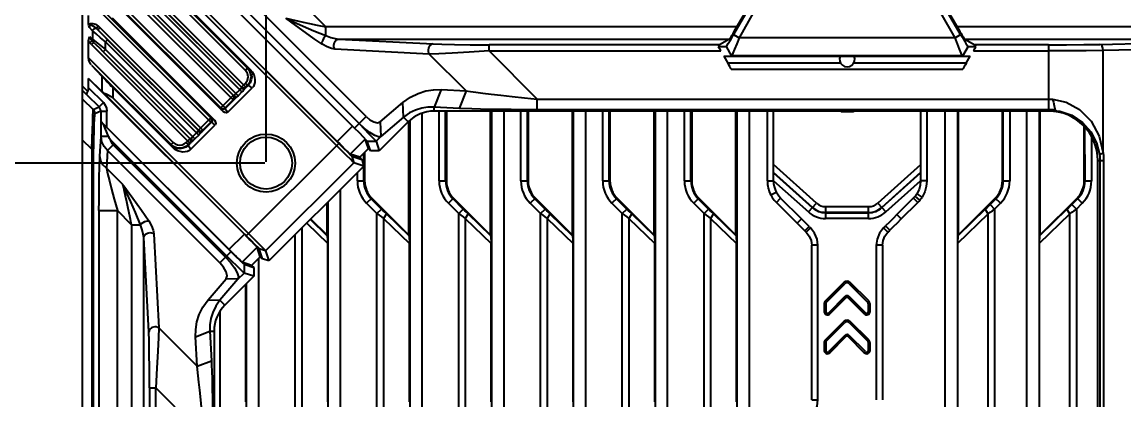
# Model space of a CAD drawing. Header units: millimetres. Extents: x -3132 to 28633, y 682 to 5849.
# Drawn here: x 7051.1 to 7231.3, y 2636.8 to 2698.6 of the extents above; entities that cross this region are included whole.
import ezdxf

# ---------------------------------------------------------------- set-up
doc = ezdxf.new("R2010")
doc.units = ezdxf.units.MM
doc.styles.get("Standard").update_dxf_attribs({"font": 'arial.ttf'})
doc.dimstyles.new('ISO-20', dxfattribs={"dimtxt": 20, "dimasz": 4, "dimexe": 1, "dimexo": 0.2, "dimgap": 0, "dimtad": 1, "dimtoh": 1, "dimdec": 1, "dimzin": 9, "dimdsep": 46, "dimtxsty": 'Standard', "dimblk": '_FILLED', "dimcen": 0.2, "dimclrd": 256, "dimclre": 256, "dimclrt": 256, "dimadec": 1, "dimazin": 2, "dimtfac": 1, "dimtdec": 1, "dimtofl": 0, "dimtmove": 0, "dimatfit": 3, "dimldrblk": '_FILLED', "dimfxl": 1, "dimtolj": 1, "dimtzin": 0, "dimarcsym": 0})

# ---------------------------------------------------------------- blocks, each defined once
blk = doc.blocks.new('_FILLED')
at = {"color": 0, "linetype": 'ByBlock'}
blk.add_solid([(0, 0), (-1, 0.15), (-1, -0.15)], dxfattribs=at)
blk = doc.blocks.new('*D20')
at = {"lineweight": -2, "transparency": 16777216}
for p, q in [((7061.03, 2705.73), (7061.03, 2731.33)), ((7091.03, 2675.73), (7091.03, 2731.33)), ((7061.03, 2730.33), (6933.59, 2730.33)), ((7087.03, 2730.33), (7065.03, 2730.33))]:
    blk.add_line(p, q, dxfattribs=at)
at = {"layer": 'Defpoints', "color": 0, "transparency": 16777216}
for p in [(7061.03, 2730.33), (7061.03, 2705.53), (7091.03, 2675.53)]:
    blk.add_point(p, dxfattribs=at)
at = {"lineweight": -2, "transparency": 16777216, "xscale": 4, "yscale": 4, "zscale": 4, "rotation": 180}
blk.add_blockref('_FILLED', (7061.03, 2730.33), dxfattribs=at)
at = {"lineweight": -2, "transparency": 16777216, "xscale": 4, "yscale": 4, "zscale": 4}
blk.add_blockref('_FILLED', (7091.03, 2730.33), dxfattribs=at)
at = {"transparency": 16777216, "insert": (6995.31, 2743.28), "char_height": 20, "attachment_point": 5}
blk.add_mtext('\\A1;30 [1 1/8"]', dxfattribs=at)
blk = doc.blocks.new('*D21')
at = {"lineweight": -2, "transparency": 16777216}
for p, q in [((7060.83, 2705.53), (7037, 2705.53)), ((7038, 2701.53), (7038, 2679.53)), ((7090.83, 2675.53), (7037, 2675.53)), ((7038, 2675.53), (7038, 2671.53)), ((7038, 2671.53), (6914.56, 2671.53))]:
    blk.add_line(p, q, dxfattribs=at)
at = {"layer": 'Defpoints', "color": 0, "transparency": 16777216}
for p in [(7061.03, 2705.53), (7038, 2675.53), (7091.03, 2675.53)]:
    blk.add_point(p, dxfattribs=at)
at = {"lineweight": -2, "transparency": 16777216, "xscale": 4, "yscale": 4, "zscale": 4}
for p, rotation in [((7038, 2705.53), 90), ((7038, 2675.53), 270)]:
    blk.add_blockref('_FILLED', p, dxfattribs=dict(at, rotation=rotation))
at = {"transparency": 16777216, "insert": (6976.28, 2684.48), "char_height": 20, "attachment_point": 5}
blk.add_mtext('\\A1;30 [1 1/8"]', dxfattribs=at)

msp = doc.modelspace()

# ---------------------------------------------------------------- linework, layer by layer
at = {"linetype": 'Continuous'}
for p, q in [((7061.028, 1705.533), (7061.028, 2705.533)), ((7087.668, 2690.694), (7073.829, 2704.533)), ((7077.193, 2704.533), (7102.653, 2679.073)), ((7065.126, 2703.074), (7083.641, 2684.558)), ((7065.203, 2703.699), (7084.344, 2684.558)), ((7068.888, 2702.662), (7085.668, 2685.882)), ((7071.647, 2704.067), (7087.75, 2687.964)), ((7088.019, 2691.045), (7075.003, 2704.061)), ((7062.862, 2701.358), (7082.003, 2682.217)), ((7082.003, 2682.92), (7063.487, 2701.435)), ((7084.025, 2683.95), (7067.292, 2700.683)), ((7070.85, 2701.444), (7085.709, 2686.585)), ((7071.201, 2701.796), (7086.454, 2686.543)), ((7072.471, 2701.796), (7087.089, 2687.178)), ((7087.047, 2687.923), (7072.821, 2702.149)), ((7078.695, 2700.594), (7088.498, 2690.791)), ((7079.653, 2702.011), (7102.913, 2678.751)), ((7102.547, 2678.385), (7080.338, 2700.594)), ((7084.972, 2701.792), (7105.512, 2681.252)), ((7105.165, 2681.586), (7085.206, 2701.545)), ((7107.408, 2683.147), (7089.084, 2701.47)), ((7169.802, 2700.599), (7167.464, 2696.55)), ((7204.592, 2696.55), (7202.255, 2700.599)), ((7062.028, 2698.229), (7062.028, 2699.654)), ((7065.88, 2699.267), (7082.611, 2682.536)), ((7087.923, 2700.309), (7106.246, 2681.986)), ((7098.804, 2699.841), (7100.832, 2697.812)), ((7168.031, 2697.812), (7169.202, 2699.841)), ((7170.698, 2700.082), (7168.36, 2696.033)), ((7203.696, 2696.033), (7201.359, 2700.082)), ((7202.854, 2699.841), (7204.025, 2697.812)), ((7062.653, 2697.174), (7062.174, 2697.689)), ((7062.653, 2697.174), (7062.653, 2695.796)), ((7063.602, 2697.938), (7063.304, 2697.556)), ((7063.548, 2697.321), (7063.9, 2697.673)), ((7063.9, 2697.673), (7080.679, 2680.893)), ((7100.832, 2696.373), (7100.832, 2697.812)), ((7168.031, 2697.812), (7100.832, 2697.812)), ((7418.031, 2697.812), (7204.025, 2697.812)), ((7062.028, 2692.732), (7062.028, 2695.524)), ((7062.174, 2696.24), (7062.653, 2695.796)), ((7062.235, 2695.206), (7062.62, 2695.501)), ((7062.494, 2694.914), (7062.845, 2695.266)), ((7064.765, 2695.36), (7065.117, 2695.711)), ((7064.765, 2694.09), (7064.765, 2695.36)), ((7064.765, 2695.36), (7080.018, 2680.107)), ((7079.976, 2680.852), (7065.119, 2695.709)), ((7102.93, 2695.813), (7166.799, 2695.813)), ((7102.93, 2695.813), (7118.355, 2695.011)), ((7166.799, 2695.813), (7165.16, 2694.867)), ((7167.464, 2696.55), (7168.36, 2696.033)), ((7203.696, 2696.033), (7168.36, 2696.033)), ((7203.696, 2696.033), (7204.592, 2696.55)), ((7205.257, 2695.813), (7206.896, 2694.867)), ((7205.257, 2695.813), (7416.799, 2695.813)), ((7062.494, 2694.914), (7078.597, 2678.811)), ((7064.414, 2693.738), (7064.765, 2694.09)), ((7064.414, 2693.738), (7078.638, 2679.514)), ((7064.765, 2694.09), (7079.383, 2679.472)), ((7117.71, 2693.367), (7102.285, 2694.169)), ((7117.71, 2693.367), (7123.736, 2687.34)), ((7127.527, 2693.867), (7127.527, 2694.867)), ((7165.16, 2694.867), (7127.527, 2694.867)), ((7127.527, 2693.867), (7135.386, 2686.008)), ((7127.527, 2693.867), (7165.374, 2693.867)), ((7164.971, 2694.586), (7166.251, 2694.586)), ((7166.251, 2694.586), (7167.147, 2693.033)), ((7204.855, 2693.13), (7204.682, 2693.519)), ((7205.806, 2694.586), (7204.91, 2693.033)), ((7205.806, 2694.586), (7207.085, 2694.586)), ((7206.682, 2693.867), (7218.962, 2693.867)), ((7218.962, 2694.867), (7206.896, 2694.867)), ((7218.962, 2694.867), (7218.962, 2684.253)), ((7227.379, 2694.95), (7236.444, 2695.146)), ((7236.728, 2694.142), (7227.905, 2693.951)), ((7227.905, 2677.161), (7227.905, 2693.951)), ((7062.028, 2692.732), (7075.867, 2678.893)), ((7062.5, 2691.558), (7064.191, 2689.741)), ((7062.5, 2691.558), (7075.516, 2678.542)), ((7165.897, 2693.033), (7166.554, 2691.896)), ((7165.897, 2693.033), (7206.16, 2693.033)), ((7184.953, 2691.896), (7166.554, 2691.896)), ((7167.201, 2693.13), (7204.855, 2693.13)), ((7205.502, 2691.896), (7187.104, 2691.896)), ((7205.502, 2691.896), (7206.16, 2693.033)), ((7088.019, 2691.045), (7087.668, 2690.694)), ((7088.019, 2691.045), (7088.108, 2691.045)), ((7167.089, 2690.9), (7204.967, 2690.9)), ((7061.028, 2688.086), (7061.897, 2687.26)), ((7062.028, 2687.806), (7062.028, 2689.368)), ((7064.191, 2687.258), (7062.028, 2689.368)), ((7087.488, 2663.908), (7062.028, 2689.368)), ((7064.191, 2689.741), (7064.191, 2687.258)), ((7087.047, 2687.964), (7087.668, 2688.585)), ((7087.047, 2687.923), (7087.047, 2687.964)), ((7088.108, 2688.233), (7087.579, 2687.704)), ((7087.668, 2688.585), (7088.019, 2688.233)), ((7087.75, 2687.964), (7088.019, 2688.233)), ((7087.75, 2687.964), (7087.75, 2687.923)), ((7088.108, 2688.233), (7088.019, 2688.233)), ((7061.736, 2686.707), (7061.028, 2687.38)), ((7061.736, 2686.707), (7063.724, 2684.719)), ((7061.765, 2687.026), (7061.897, 2687.26)), ((7062.028, 2687.828), (7064.431, 2685.426)), ((7087.81, 2663.648), (7064.55, 2686.908)), ((7065.967, 2687.866), (7065.967, 2686.223)), ((7075.77, 2678.063), (7065.967, 2687.866)), ((7065.967, 2686.223), (7088.176, 2664.014)), ((7083.641, 2684.558), (7085.668, 2686.585)), ((7084.8, 2683.856), (7088.756, 2687.812)), ((7085.668, 2686.585), (7085.709, 2686.585)), ((7086.105, 2686.892), (7086.74, 2687.527)), ((7087.089, 2687.178), (7086.454, 2686.543)), ((7119.645, 2687.553), (7118.513, 2684.667)), ((7119.645, 2687.553), (7123.736, 2687.34)), ((7123.736, 2687.34), (7122.604, 2684.454)), ((7061.028, 2685.961), (7062.756, 2684.318)), ((7062.756, 2684.318), (7063.724, 2684.719)), ((7064.431, 2685.426), (7063.724, 2684.719)), ((7083.641, 2684.47), (7083.641, 2684.558)), ((7085.928, 2686.053), (7084.344, 2684.47)), ((7084.344, 2684.558), (7085.668, 2685.882)), ((7084.344, 2684.558), (7084.344, 2684.47)), ((7085.709, 2685.882), (7085.668, 2685.882)), ((7109.683, 2682.25), (7113.389, 2685.422)), ((7113.497, 2683.049), (7113.389, 2685.422)), ((7118.513, 2684.033), (7118.513, 2684.667)), ((7122.637, 2684.452), (7118.513, 2684.667)), ((7135.386, 2684.253), (7135.386, 2686.008)), ((7135.386, 2686.008), (7218.962, 2686.008)), ((7218.962, 2686.008), (7219.597, 2686.008)), ((7064.017, 2684.012), (7063.049, 2683.611)), ((7064.017, 2684.012), (7064.017, 2682.378)), ((7064.017, 2684.012), (7065.016, 2684.012)), ((7065.016, 2681.355), (7065.016, 2684.012)), ((7079.976, 2680.893), (7082.003, 2682.92)), ((7082.003, 2682.92), (7082.091, 2682.92)), ((7105.512, 2681.252), (7107.408, 2683.147)), ((7113.497, 2683.049), (7109.792, 2679.877)), ((7113.497, 2683.049), (7114.271, 2682.276)), ((7116.517, 2683.645), (7116.517, 2460.447)), ((7183.954, 2684.033), (7118.513, 2684.033)), ((7119.334, 2672.617), (7119.334, 2684.033)), ((7120.388, 2672.617), (7120.389, 2684.033)), ((7120.522, 2684.033), (7120.522, 2672.617)), ((7127.748, 2663.734), (7127.748, 2684.033)), ((7127.894, 2684.033), (7127.894, 2461.512)), ((7129.887, 2684.033), (7129.887, 2460.447)), ((7132.704, 2672.617), (7132.704, 2684.033)), ((7133.758, 2672.617), (7133.759, 2684.033)), ((7133.892, 2684.033), (7133.892, 2672.617)), ((7218.962, 2684.253), (7135.386, 2684.253)), ((7141.118, 2663.734), (7141.118, 2684.033)), ((7141.264, 2684.033), (7141.264, 2461.512)), ((7143.257, 2684.033), (7143.257, 2460.447)), ((7146.074, 2672.617), (7146.074, 2684.033)), ((7147.128, 2672.617), (7147.129, 2684.033)), ((7147.262, 2684.033), (7147.262, 2672.617)), ((7154.488, 2663.734), (7154.488, 2684.033)), ((7154.634, 2684.033), (7154.634, 2461.512)), ((7156.627, 2684.033), (7156.627, 2460.447)), ((7159.444, 2672.617), (7159.444, 2684.033)), ((7160.498, 2672.617), (7160.499, 2684.033)), ((7160.632, 2684.033), (7160.632, 2672.617)), ((7167.858, 2663.734), (7167.858, 2684.033)), ((7168.004, 2684.033), (7168.004, 2461.512)), ((7169.997, 2684.033), (7169.997, 2460.447)), ((7172.998, 2672.617), (7172.998, 2684.033)), ((7173.998, 2672.642), (7173.998, 2684.033)), ((7185.041, 2683.963), (7184.946, 2684.001)), ((7185.041, 2683.963), (7187.015, 2683.963)), ((7187.015, 2683.963), (7187.111, 2684.001)), ((7218.962, 2684.033), (7188.102, 2684.033)), ((7198.058, 2684.033), (7198.058, 2672.628)), ((7199.058, 2684.033), (7199.058, 2672.618)), ((7202.059, 2483.686), (7202.059, 2684.033)), ((7204.056, 2684.033), (7204.056, 2485.683)), ((7204.198, 2684.033), (7204.198, 2663.727)), ((7211.424, 2672.617), (7211.424, 2684.033)), ((7211.558, 2672.617), (7211.553, 2684.033)), ((7212.612, 2684.033), (7212.612, 2672.617)), ((7215.429, 2497.056), (7215.429, 2684.033)), ((7217.426, 2684.033), (7217.426, 2499.053)), ((7217.568, 2684.033), (7217.568, 2663.727)), ((7220.025, 2684.254), (7218.962, 2684.253)), ((7218.962, 2684.25), (7218.962, 2684.033)), ((7064.055, 2682.313), (7064.017, 2682.378)), ((7064.055, 2679.887), (7064.055, 2682.313)), ((7064.055, 2682.313), (7064.447, 2681.912)), ((7065.294, 2679.887), (7064.447, 2681.912)), ((7085.31, 2661.049), (7064.447, 2681.912)), ((7065.016, 2681.355), (7084.975, 2661.396)), ((7078.749, 2677.805), (7082.705, 2681.761)), ((7079.976, 2680.852), (7079.976, 2680.893)), ((7082.091, 2682.217), (7080.508, 2680.633)), ((7080.679, 2680.893), (7082.003, 2682.217)), ((7080.679, 2680.893), (7080.679, 2680.852)), ((7082.091, 2682.217), (7082.003, 2682.217)), ((7102.653, 2679.073), (7105.165, 2681.586)), ((7114.271, 2682.276), (7109.538, 2677.543)), ((7109.683, 2682.25), (7109.792, 2679.877)), ((7114.378, 2663.734), (7114.378, 2682.358)), ((7114.524, 2682.47), (7114.524, 2461.512)), ((7224.794, 2672.617), (7224.794, 2681.503)), ((7224.928, 2672.617), (7224.924, 2681.333)), ((7062.55, 2677.805), (7061.028, 2679.251)), ((7063.866, 2676.641), (7064.055, 2679.887)), ((7065.294, 2679.887), (7064.055, 2679.887)), ((7084.595, 2660.334), (7065.532, 2679.397)), ((7077.976, 2678.893), (7078.597, 2679.514)), ((7078.857, 2678.982), (7078.328, 2678.453)), ((7078.597, 2679.514), (7078.638, 2679.514)), ((7079.034, 2679.821), (7079.669, 2680.456)), ((7080.018, 2680.107), (7079.383, 2679.472)), ((7104.808, 2676.989), (7107.25, 2679.43)), ((7107.763, 2677.889), (7107.25, 2679.43)), ((7108.109, 2677.544), (7107.589, 2679.104)), ((7107.589, 2679.104), (7109.018, 2679.104)), ((7109.018, 2679.104), (7109.792, 2679.877)), ((7109.018, 2679.104), (7109.538, 2677.543)), ((7225.982, 2679.915), (7225.982, 2672.617)), ((7062.55, 2677.805), (7062.55, 2468.845)), ((7062.55, 2677.805), (7062.842, 2677.805)), ((7062.842, 2468.845), (7062.842, 2677.842)), ((7065.098, 2677.595), (7064.93, 2674.706)), ((7066.014, 2678.512), (7065.098, 2677.595)), ((7065.098, 2677.595), (7083.477, 2659.216)), ((7066.014, 2678.512), (7084.393, 2660.133)), ((7075.867, 2678.893), (7075.516, 2678.542)), ((7075.516, 2678.453), (7075.516, 2678.542)), ((7078.328, 2678.542), (7077.976, 2678.893)), ((7078.328, 2678.542), (7078.597, 2678.811)), ((7078.328, 2678.542), (7078.328, 2678.453)), ((7078.638, 2678.811), (7078.597, 2678.811)), ((7102.913, 2678.751), (7087.81, 2663.648)), ((7107.763, 2677.889), (7106.349, 2676.475)), ((7107.018, 2675.13), (7107.018, 2677.144)), ((7107.152, 2677.278), (7107.152, 2672.617)), ((7108.109, 2677.544), (7107.763, 2677.889)), ((7109.538, 2677.543), (7108.109, 2677.544)), ((7227.293, 2677.006), (7227.905, 2677.161)), ((7090.967, 2661.151), (7105.41, 2675.594)), ((7106.349, 2676.475), (7104.808, 2676.989)), ((7105.063, 2676.673), (7105.41, 2675.594)), ((7105.063, 2676.673), (7106.696, 2676.128)), ((7107.044, 2675.049), (7105.41, 2675.594)), ((7106.349, 2676.475), (7106.696, 2676.128)), ((7106.696, 2676.128), (7107.044, 2675.049)), ((7227.028, 2510.715), (7227.028, 2675.967)), ((7227.028, 2675.967), (7227.976, 2675.967)), ((7227.359, 2675.967), (7227.359, 2504.218)), ((7227.976, 2675.967), (7227.976, 2483.616)), ((7067.636, 2672), (7064.93, 2674.706)), ((7107.044, 2675.049), (7091.512, 2659.517)), ((7105.964, 2672.617), (7105.964, 2673.969)), ((7107.018, 2672.617), (7107.018, 2675.049)), ((7181.005, 2668.989), (7173.998, 2675.276)), ((7180.371, 2668.283), (7173.998, 2674.001)), ((7173.998, 2673.942), (7180.342, 2668.25)), ((7198.058, 2675.25), (7191.056, 2668.986)), ((7198.058, 2673.978), (7191.688, 2668.279)), ((7191.718, 2668.246), (7198.058, 2673.918)), ((7105.964, 2672.617), (7107.152, 2672.617)), ((7119.334, 2672.617), (7120.522, 2672.617)), ((7132.704, 2672.617), (7133.892, 2672.617)), ((7146.074, 2672.617), (7147.262, 2672.617)), ((7159.444, 2672.617), (7160.632, 2672.617)), ((7172.998, 2672.617), (7173.997, 2672.65)), ((7173.998, 2672.649), (7179.708, 2667.544)), ((7192.35, 2667.539), (7198.058, 2672.634)), ((7199.058, 2672.618), (7198.059, 2672.634)), ((7211.424, 2672.617), (7212.612, 2672.617)), ((7224.794, 2672.617), (7225.982, 2672.617)), ((7103.147, 2671.152), (7103.147, 2460.447)), ((7173.553, 2670.326), (7174.445, 2670.779)), ((7197.904, 2669.449), (7197.138, 2670.091)), ((7198.302, 2669.977), (7197.46, 2670.517)), ((7101.008, 2663.734), (7101.008, 2669.013)), ((7101.154, 2669.159), (7101.154, 2461.512)), ((7108.324, 2669.788), (7107.484, 2668.948)), ((7107.484, 2668.948), (7109.172, 2667.261)), ((7109.917, 2668.006), (7108.229, 2669.693)), ((7114.378, 2663.734), (7108.324, 2669.788)), ((7121.694, 2669.788), (7120.854, 2668.948)), ((7120.854, 2668.948), (7122.542, 2667.261)), ((7123.287, 2668.006), (7121.599, 2669.693)), ((7127.748, 2663.734), (7121.694, 2669.788)), ((7135.064, 2669.788), (7134.224, 2668.948)), ((7134.224, 2668.948), (7135.912, 2667.261)), ((7136.657, 2668.006), (7134.969, 2669.693)), ((7141.118, 2663.734), (7135.064, 2669.788)), ((7148.434, 2669.788), (7147.594, 2668.948)), ((7147.594, 2668.948), (7149.282, 2667.261)), ((7150.027, 2668.006), (7148.339, 2669.693)), ((7154.488, 2663.734), (7148.434, 2669.788)), ((7161.804, 2669.788), (7160.964, 2668.948)), ((7160.964, 2668.948), (7162.652, 2667.261)), ((7163.397, 2668.006), (7161.709, 2669.693)), ((7167.858, 2663.734), (7161.804, 2669.788)), ((7174.464, 2669.092), (7175.166, 2669.805)), ((7174.464, 2669.092), (7177.864, 2665.698)), ((7178.57, 2666.406), (7175.166, 2669.805)), ((7179.708, 2667.544), (7181.005, 2668.989)), ((7182.527, 2668.406), (7182.527, 2666.464)), ((7182.527, 2668.406), (7189.536, 2668.406)), ((7189.536, 2666.464), (7189.536, 2668.406)), ((7191.056, 2668.986), (7192.35, 2667.539)), ((7196.962, 2669.894), (7194.185, 2667.109)), ((7194.892, 2666.402), (7197.574, 2669.091)), ((7197.574, 2669.091), (7196.871, 2669.803)), ((7210.252, 2669.788), (7204.198, 2663.727)), ((7209.397, 2668.743), (7210.347, 2669.693)), ((7209.397, 2668.743), (7210.142, 2667.998)), ((7210.142, 2667.998), (7211.092, 2668.948)), ((7211.092, 2668.948), (7210.252, 2669.788)), ((7223.622, 2669.788), (7217.568, 2663.727)), ((7222.767, 2668.743), (7223.717, 2669.693)), ((7222.767, 2668.743), (7223.512, 2667.998)), ((7223.512, 2667.998), (7224.462, 2668.948)), ((7224.462, 2668.948), (7223.622, 2669.788)), ((7063.722, 2667.757), (7063.722, 2468.437)), ((7063.722, 2667.757), (7066.72, 2667.757)), ((7066.72, 2472.359), (7066.72, 2667.757)), ((7069.049, 2665.429), (7066.72, 2667.757)), ((7101.008, 2663.734), (7098.369, 2666.373)), ((7109.172, 2667.261), (7109.917, 2668.006)), ((7109.172, 2631.592), (7109.172, 2667.261)), ((7110.703, 2667.233), (7110.241, 2666.488)), ((7110.241, 2666.488), (7110.241, 2632.365)), ((7110.241, 2666.488), (7114.481, 2662.392)), ((7114.413, 2663.65), (7110.703, 2667.233)), ((7122.542, 2667.261), (7123.287, 2668.006)), ((7122.542, 2631.592), (7122.542, 2667.261)), ((7124.073, 2667.233), (7123.611, 2666.488)), ((7123.611, 2666.488), (7123.611, 2632.365)), ((7123.611, 2666.488), (7127.851, 2662.392)), ((7127.783, 2663.65), (7124.073, 2667.233)), ((7135.912, 2667.261), (7136.657, 2668.006)), ((7135.912, 2631.592), (7135.912, 2667.261)), ((7137.443, 2667.233), (7136.981, 2666.488)), ((7136.981, 2666.488), (7136.981, 2632.365)), ((7136.981, 2666.488), (7141.221, 2662.392)), ((7141.153, 2663.65), (7137.443, 2667.233)), ((7149.282, 2667.261), (7150.027, 2668.006)), ((7149.282, 2631.592), (7149.282, 2667.261)), ((7150.813, 2667.233), (7150.351, 2666.488)), ((7150.351, 2666.488), (7150.351, 2632.365)), ((7150.351, 2666.488), (7154.591, 2662.392)), ((7154.523, 2663.65), (7150.813, 2667.233)), ((7162.652, 2667.261), (7163.397, 2668.006)), ((7162.652, 2631.592), (7162.652, 2667.261)), ((7164.183, 2667.233), (7163.721, 2666.488)), ((7163.721, 2666.488), (7163.721, 2632.365)), ((7163.721, 2666.488), (7167.961, 2662.392)), ((7167.893, 2663.65), (7164.183, 2667.233)), ((7177.864, 2665.698), (7178.57, 2666.406)), ((7179.845, 2665.138), (7178.57, 2666.406)), ((7189.536, 2667.457), (7182.527, 2667.457)), ((7182.527, 2667.413), (7189.536, 2667.413)), ((7189.536, 2666.464), (7182.527, 2666.464)), ((7194.184, 2667.109), (7194.892, 2666.403)), ((7204.112, 2662.434), (7209.073, 2667.225)), ((7208.611, 2667.97), (7204.184, 2663.696)), ((7209.073, 2667.225), (7208.611, 2667.97)), ((7209.073, 2631.628), (7209.073, 2667.225)), ((7210.142, 2667.998), (7210.142, 2630.855)), ((7217.482, 2662.434), (7222.443, 2667.225)), ((7221.981, 2667.97), (7217.554, 2663.696)), ((7222.443, 2667.225), (7221.981, 2667.97)), ((7222.443, 2631.628), (7222.443, 2667.225)), ((7223.512, 2667.998), (7223.512, 2630.855)), ((7069.049, 2665.429), (7069.049, 2473.703)), ((7069.049, 2665.429), (7070.489, 2665.429)), ((7096.871, 2664.875), (7096.871, 2632.365)), ((7097.691, 2665.696), (7101.111, 2662.392)), ((7101.043, 2663.65), (7098.297, 2666.302)), ((7177.864, 2665.698), (7179.14, 2664.429)), ((7179.14, 2664.429), (7179.845, 2665.138)), ((7179.361, 2664.21), (7180.069, 2664.916)), ((7192.699, 2664.218), (7191.991, 2664.924)), ((7193.025, 2664.542), (7192.318, 2665.249)), ((7071.048, 2474.935), (7071.048, 2663.331)), ((7071.85, 2647.906), (7071.048, 2663.331)), ((7072.692, 2663.976), (7073.495, 2648.551)), ((7084.975, 2661.396), (7087.488, 2663.908)), ((7095.802, 2631.592), (7095.802, 2663.806)), ((7101.043, 2663.65), (7101.008, 2663.734)), ((7101.043, 2663.65), (7101.111, 2662.392)), ((7114.413, 2663.65), (7114.378, 2663.734)), ((7114.413, 2663.65), (7114.481, 2662.392)), ((7127.783, 2663.65), (7127.748, 2663.734)), ((7127.783, 2663.65), (7127.851, 2662.392)), ((7141.153, 2663.65), (7141.118, 2663.734)), ((7141.153, 2663.65), (7141.221, 2662.392)), ((7154.523, 2663.65), (7154.488, 2663.734)), ((7154.523, 2663.65), (7154.591, 2662.392)), ((7167.893, 2663.65), (7167.961, 2662.392)), ((7204.112, 2662.434), (7204.181, 2663.699)), ((7204.184, 2663.696), (7204.194, 2663.73)), ((7217.482, 2662.434), (7217.551, 2663.699)), ((7217.554, 2663.696), (7217.564, 2663.73)), ((7083.477, 2659.216), (7085.31, 2661.049)), ((7087.131, 2659.312), (7089.572, 2661.753)), ((7090.086, 2660.212), (7089.572, 2661.753)), ((7090.433, 2659.865), (7089.888, 2661.498)), ((7090.967, 2661.151), (7089.888, 2661.498)), ((7090.967, 2661.151), (7091.512, 2659.517)), ((7101.111, 2636.461), (7101.111, 2662.392)), ((7114.481, 2636.461), (7114.481, 2662.392)), ((7127.851, 2636.461), (7127.851, 2662.392)), ((7141.221, 2636.461), (7141.221, 2662.392)), ((7154.591, 2636.461), (7154.591, 2662.392)), ((7167.961, 2636.461), (7167.961, 2662.392)), ((7180.252, 2636.775), (7180.251, 2662.079)), ((7181.251, 2662.079), (7180.251, 2662.079)), ((7181.251, 2636.775), (7181.251, 2662.078)), ((7190.803, 2662.078), (7190.803, 2636.774)), ((7191.803, 2662.078), (7190.803, 2662.078)), ((7191.803, 2662.078), (7191.803, 2636.774)), ((7204.112, 2636.419), (7204.112, 2662.434)), ((7217.482, 2636.419), (7217.482, 2662.434)), ((7088.672, 2658.798), (7087.131, 2659.312)), ((7090.086, 2660.212), (7088.672, 2658.798)), ((7089.777, 2659.903), (7089.777, 2460.447)), ((7090.433, 2659.865), (7090.086, 2660.212)), ((7091.512, 2659.517), (7090.433, 2659.865)), ((7086.428, 2656.514), (7087.457, 2657.543)), ((7087.457, 2658.972), (7087.457, 2657.543)), ((7087.457, 2658.972), (7089.017, 2658.452)), ((7089.018, 2657.023), (7087.457, 2657.543)), ((7088.672, 2658.798), (7089.017, 2658.452)), ((7089.017, 2658.452), (7089.018, 2657.023)), ((7081.571, 2653.172), (7084.508, 2656.602)), ((7086.428, 2656.514), (7083.492, 2653.084)), ((7089.018, 2657.023), (7084.286, 2652.29)), ((7086.428, 2656.514), (7084.508, 2656.602)), ((7087.741, 2636.461), (7087.741, 2655.746)), ((7087.784, 2655.789), (7087.784, 2461.512)), ((7185.498, 2655.977), (7182.498, 2652.977)), ((7182.675, 2652.801), (7185.675, 2655.801)), ((7185.675, 2655.801), (7185.498, 2655.977)), ((7186.558, 2655.977), (7186.382, 2655.801)), ((7186.382, 2655.801), (7189.382, 2652.801)), ((7189.558, 2652.977), (7186.558, 2655.977)), ((7081.571, 2653.172), (7083.492, 2653.084)), ((7084.286, 2652.29), (7083.492, 2653.084)), ((7182.278, 2652.447), (7182.278, 2651.257)), ((7182.528, 2652.447), (7182.278, 2652.447)), ((7182.498, 2652.977), (7182.675, 2652.801)), ((7182.528, 2652.447), (7182.528, 2651.257)), ((7185.675, 2653.679), (7183.04, 2651.045)), ((7183.217, 2650.868), (7185.851, 2653.503)), ((7185.851, 2653.503), (7185.675, 2653.679)), ((7186.382, 2653.679), (7186.205, 2653.503)), ((7186.205, 2653.503), (7188.839, 2650.868)), ((7189.016, 2651.045), (7186.382, 2653.679)), ((7189.382, 2652.801), (7189.558, 2652.977)), ((7189.528, 2651.257), (7189.528, 2652.447)), ((7189.778, 2652.447), (7189.528, 2652.447)), ((7189.778, 2651.257), (7189.778, 2652.447)), ((7083.501, 2651.267), (7083.501, 2632.365)), ((7182.278, 2651.257), (7182.528, 2651.257)), ((7183.04, 2651.045), (7183.217, 2650.868)), ((7188.839, 2650.868), (7189.016, 2651.045)), ((7189.528, 2651.257), (7189.778, 2651.257)), ((7079.766, 2642.279), (7073.495, 2648.551)), ((7185.498, 2649.614), (7182.498, 2646.614)), ((7182.675, 2646.437), (7185.675, 2649.437)), ((7185.675, 2649.437), (7185.498, 2649.614)), ((7186.558, 2649.614), (7186.382, 2649.437)), ((7186.382, 2649.437), (7189.382, 2646.437)), ((7189.558, 2646.614), (7186.558, 2649.614)), ((7079.514, 2647.131), (7081.85, 2648.048)), ((7079.766, 2642.279), (7079.514, 2647.131)), ((7081.85, 2648.048), (7082.103, 2643.196)), ((7081.85, 2648.048), (7082.528, 2648.048)), ((7082.528, 2648.048), (7082.528, 2512.885)), ((7182.498, 2646.614), (7182.675, 2646.437)), ((7185.675, 2647.315), (7183.04, 2644.681)), ((7183.217, 2644.504), (7185.851, 2647.139)), ((7185.851, 2647.139), (7185.675, 2647.315)), ((7186.382, 2647.315), (7186.205, 2647.139)), ((7186.205, 2647.139), (7188.839, 2644.504)), ((7189.016, 2644.681), (7186.382, 2647.315)), ((7189.382, 2646.437), (7189.558, 2646.614)), ((7182.278, 2646.083), (7182.278, 2644.893)), ((7182.528, 2646.083), (7182.278, 2646.083)), ((7182.278, 2644.893), (7182.528, 2644.893)), ((7182.528, 2646.083), (7182.528, 2644.893)), ((7189.528, 2644.893), (7189.528, 2646.083)), ((7189.778, 2646.083), (7189.528, 2646.083)), ((7189.528, 2644.893), (7189.778, 2644.893)), ((7189.778, 2644.893), (7189.778, 2646.083)), ((7079.766, 2642.279), (7082.103, 2643.196)), ((7183.04, 2644.681), (7183.217, 2644.504)), ((7188.839, 2644.504), (7189.016, 2644.681)), ((7071.994, 2638.734), (7071.994, 2476.552)), ((7071.994, 2638.734), (7072.994, 2638.734)), ((7072.994, 2476.013), (7072.994, 2638.734)), ((7080.876, 2630.852), (7072.994, 2638.734)), ((7180.252, 2636.775), (7181.252, 2636.775))]:
    msp.add_line(p, q, dxfattribs=at)
for points in [[(7087.047, 2687.964), (7071.218, 2703.794), (7071.139, 2703.869), (7071.06, 2703.941)], [(7100.187, 2695.008), (7098.874, 2695.866), (7097.458, 2696.888), (7095.926, 2698.028), (7094.261, 2699.225)], [(7094.261, 2699.225), (7095.546, 2698.632), (7097.078, 2697.946), (7098.833, 2697.182), (7100.832, 2696.373)], [(7094.261, 2699.225), (7094.758, 2699.105), (7095.392, 2698.959), (7096.167, 2698.786), (7097.087, 2698.586), (7098.162, 2698.357), (7099.406, 2698.099), (7100.832, 2697.812)], [(7062.028, 2698.229), (7062.347, 2698.38), (7062.712, 2698.373), (7063.132, 2698.232), (7063.602, 2697.938)], [(7062.174, 2697.689), (7062.098, 2697.865), (7062.046, 2698.046), (7062.028, 2698.229)], [(7062.216, 2698.021), (7062.164, 2697.931), (7062.153, 2697.828), (7062.174, 2697.689)], [(7062.501, 2698.054), (7062.385, 2698.073), (7062.296, 2698.064), (7062.216, 2698.021)], [(7063.304, 2697.556), (7063.034, 2697.774), (7062.764, 2697.946), (7062.501, 2698.054)], [(7063.005, 2697.513), (7062.869, 2697.426), (7062.747, 2697.309), (7062.653, 2697.174)], [(7064.765, 2695.36), (7063.972, 2696.027), (7063.253, 2696.645), (7062.653, 2697.174)], [(7063.304, 2697.556), (7063.218, 2697.57), (7063.116, 2697.556), (7063.005, 2697.513)], [(7079.976, 2680.893), (7063.467, 2697.402), (7063.386, 2697.481), (7063.304, 2697.556)], [(7063.548, 2697.321), (7064.009, 2696.838), (7064.541, 2696.292), (7065.119, 2695.709)], [(7063.602, 2697.938), (7063.703, 2697.855), (7063.802, 2697.767), (7063.9, 2697.673)], [(7062.028, 2695.524), (7062.045, 2695.787), (7062.093, 2696.03), (7062.174, 2696.24)], [(7062.235, 2695.206), (7062.159, 2695.311), (7062.09, 2695.417), (7062.028, 2695.524)], [(7062.172, 2696.242), (7062.28, 2695.978), (7062.439, 2695.727), (7062.62, 2695.501)], [(7062.494, 2694.914), (7062.402, 2695.009), (7062.315, 2695.107), (7062.235, 2695.206)], [(7062.653, 2695.796), (7062.616, 2695.688), (7062.604, 2695.588), (7062.62, 2695.501)], [(7062.62, 2695.501), (7062.692, 2695.422), (7062.767, 2695.343), (7062.845, 2695.266)], [(7062.653, 2695.796), (7063.247, 2695.33), (7063.966, 2694.749), (7064.765, 2694.09)], [(7064.414, 2693.738), (7063.833, 2694.314), (7063.301, 2694.831), (7062.845, 2695.266)], [(7100.303, 2695.653), (7100.219, 2695.418), (7100.18, 2695.197), (7100.187, 2695.008)], [(7100.832, 2696.373), (7100.631, 2696.177), (7100.449, 2695.93), (7100.303, 2695.653)], [(7100.832, 2696.373), (7101.634, 2696.082), (7102.348, 2695.891), (7102.93, 2695.813)], [(7102.1, 2694.814), (7102.211, 2695.298), (7102.508, 2695.665), (7102.93, 2695.813)], [(7166.251, 2694.586), (7166.349, 2694.709), (7166.61, 2695.115), (7167.001, 2695.759), (7167.464, 2696.55)], [(7168.36, 2696.033), (7167.985, 2695.053), (7167.644, 2694.18), (7167.373, 2693.515), (7167.201, 2693.13)], [(7204.682, 2693.519), (7204.414, 2694.177), (7204.076, 2695.04), (7203.696, 2696.033)], [(7204.592, 2696.55), (7204.818, 2696.162), (7205.048, 2695.773), (7205.264, 2695.412), (7205.453, 2695.105), (7205.603, 2694.866), (7205.712, 2694.701), (7205.779, 2694.609), (7205.806, 2694.586)], [(7102.285, 2694.169), (7101.729, 2694.278), (7101.017, 2694.56), (7100.187, 2695.008)], [(7102.285, 2694.169), (7102.187, 2694.349), (7102.12, 2694.573), (7102.1, 2694.814)], [(7118.355, 2695.011), (7118.048, 2694.933), (7117.784, 2694.724), (7117.597, 2694.403), (7117.525, 2694.012)], [(7117.525, 2694.012), (7117.544, 2693.775), (7117.611, 2693.549), (7117.71, 2693.367)], [(7127.527, 2693.867), (7124.249, 2693.662), (7121.479, 2693.51), (7119.273, 2693.411), (7117.71, 2693.367)], [(7118.355, 2695.011), (7119.792, 2694.956), (7121.834, 2694.911), (7124.418, 2694.879), (7127.527, 2694.867)], [(7218.962, 2694.867), (7221.899, 2694.876), (7224.737, 2694.904), (7227.379, 2694.95)], [(7227.905, 2693.951), (7225.098, 2693.905), (7222.083, 2693.877), (7218.962, 2693.867)], [(7227.905, 2693.951), (7227.862, 2694.321), (7227.751, 2694.636), (7227.582, 2694.861), (7227.379, 2694.95)], [(7062.482, 2691.577), (7062.337, 2691.772), (7062.225, 2691.975), (7062.14, 2692.177), (7062.079, 2692.373), (7062.041, 2692.56), (7062.028, 2692.732)], [(7167.089, 2690.9), (7166.861, 2691.301), (7166.685, 2691.621), (7166.581, 2691.823), (7166.552, 2691.9)], [(7167.181, 2693.033), (7167.18, 2693.068), (7167.186, 2693.1), (7167.197, 2693.13)], [(7204.859, 2693.13), (7204.871, 2693.1), (7204.876, 2693.068), (7204.875, 2693.033)], [(7205.505, 2691.9), (7205.474, 2691.821), (7205.371, 2691.621), (7205.198, 2691.306), (7204.967, 2690.9)], [(7087.668, 2688.585), (7087.993, 2689.073), (7088.105, 2689.639), (7087.993, 2690.205), (7087.668, 2690.694)], [(7088.019, 2688.233), (7088.45, 2688.879), (7088.601, 2689.64), (7088.45, 2690.4), (7088.019, 2691.045)], [(7088.108, 2691.045), (7088.422, 2690.634), (7088.619, 2690.157), (7088.687, 2689.639)], [(7088.108, 2691.045), (7088.183, 2691.017), (7088.314, 2690.931), (7088.498, 2690.791)], [(7088.498, 2690.791), (7088.79, 2690.439), (7089.018, 2690.027), (7089.165, 2689.584), (7089.225, 2689.144), (7089.203, 2688.737), (7089.112, 2688.375), (7088.958, 2688.064), (7088.756, 2687.812)], [(7087.047, 2687.964), (7087.13, 2687.898), (7087.259, 2687.839), (7087.399, 2687.819)], [(7087.399, 2687.819), (7087.539, 2687.839), (7087.668, 2687.898), (7087.75, 2687.964)], [(7088.687, 2689.639), (7088.621, 2689.129), (7088.424, 2688.649), (7088.108, 2688.233)], [(7088.756, 2687.812), (7088.447, 2688.053), (7088.227, 2688.196), (7088.108, 2688.233)], [(7061.736, 2686.707), (7061.708, 2686.834), (7061.765, 2687.026)], [(7061.897, 2687.26), (7061.969, 2687.407), (7062.012, 2687.59), (7062.028, 2687.806)], [(7085.668, 2685.882), (7085.732, 2685.961), (7085.781, 2686.059), (7085.81, 2686.177), (7085.807, 2686.311), (7085.762, 2686.452), (7085.668, 2686.585)], [(7085.709, 2686.585), (7085.732, 2686.59), (7085.773, 2686.616), (7085.83, 2686.659)], [(7085.709, 2686.585), (7085.836, 2686.368), (7085.839, 2686.112), (7085.709, 2685.882)], [(7085.83, 2686.659), (7085.914, 2686.724), (7086.009, 2686.802), (7086.105, 2686.892)], [(7085.928, 2686.053), (7086, 2686.219), (7085.972, 2686.431), (7085.83, 2686.659)], [(7086.454, 2686.543), (7086.265, 2686.36), (7086.084, 2686.194), (7085.928, 2686.053)], [(7086.74, 2687.527), (7086.83, 2687.623), (7086.908, 2687.719), (7086.973, 2687.802)], [(7086.973, 2687.802), (7087.017, 2687.859), (7087.042, 2687.9), (7087.047, 2687.923)], [(7087.227, 2687.651), (7087.138, 2687.686), (7087.052, 2687.737), (7086.973, 2687.802)], [(7087.399, 2687.778), (7087.26, 2687.798), (7087.131, 2687.856), (7087.047, 2687.923)], [(7087.579, 2687.704), (7087.437, 2687.547), (7087.272, 2687.367), (7087.089, 2687.178)], [(7087.579, 2687.704), (7087.467, 2687.643), (7087.353, 2687.63), (7087.227, 2687.651)], [(7087.75, 2687.923), (7087.669, 2687.857), (7087.54, 2687.798), (7087.399, 2687.778)], [(7087.75, 2687.923), (7087.73, 2687.886), (7087.672, 2687.812), (7087.579, 2687.704)], [(7113.389, 2685.422), (7114.633, 2686.315), (7115.9, 2686.936), (7117.162, 2687.332), (7118.41, 2687.533), (7119.645, 2687.553)], [(7123.736, 2687.34), (7124.446, 2687.239), (7125.354, 2687.118), (7126.476, 2686.977), (7127.836, 2686.81), (7129.443, 2686.622), (7131.274, 2686.422), (7133.276, 2686.217), (7135.386, 2686.008)], [(7064.017, 2684.012), (7063.983, 2684.271), (7063.883, 2684.512), (7063.724, 2684.719)], [(7064.431, 2685.426), (7064.748, 2685.012), (7064.948, 2684.53), (7065.016, 2684.012)], [(7083.641, 2684.558), (7083.717, 2684.497), (7083.837, 2684.439), (7083.993, 2684.413)], [(7084.025, 2683.95), (7083.814, 2684.203), (7083.685, 2684.378), (7083.641, 2684.47)], [(7083.993, 2684.325), (7083.854, 2684.345), (7083.725, 2684.403), (7083.641, 2684.47)], [(7083.993, 2684.413), (7084.133, 2684.433), (7084.262, 2684.492), (7084.344, 2684.558)], [(7084.344, 2684.47), (7084.263, 2684.404), (7084.134, 2684.345), (7083.993, 2684.325)], [(7084.344, 2684.47), (7084.394, 2684.363), (7084.549, 2684.155), (7084.8, 2683.856)], [(7085.928, 2686.053), (7085.821, 2685.96), (7085.746, 2685.902), (7085.709, 2685.882)], [(7118.513, 2684.667), (7117.494, 2684.661), (7116.484, 2684.509), (7115.475, 2684.204), (7114.474, 2683.726), (7113.497, 2683.049)], [(7135.386, 2684.253), (7131.093, 2684.27), (7127.508, 2684.313), (7124.658, 2684.376), (7122.637, 2684.452)], [(7219.596, 2686.008), (7219.771, 2685.474), (7219.908, 2684.894), (7220.025, 2684.254)], [(7219.597, 2686.008), (7221.841, 2685.499), (7224.041, 2684.272), (7225.909, 2682.378), (7227.237, 2679.947), (7227.905, 2677.161)], [(7062.701, 2682.223), (7062.733, 2683.277), (7062.753, 2683.996), (7062.756, 2684.318)], [(7063.049, 2683.611), (7063.015, 2683.869), (7062.916, 2684.11), (7062.756, 2684.318)], [(7063.049, 2683.611), (7062.984, 2683.372), (7062.931, 2682.753), (7062.891, 2681.84)], [(7082.148, 2682.568), (7082.128, 2682.708), (7082.069, 2682.837), (7082.003, 2682.92)], [(7082.003, 2682.217), (7082.073, 2682.305), (7082.129, 2682.432), (7082.148, 2682.568)], [(7082.091, 2682.92), (7082.157, 2682.838), (7082.216, 2682.71), (7082.236, 2682.568)], [(7082.236, 2682.568), (7082.216, 2682.429), (7082.158, 2682.3), (7082.091, 2682.217)], [(7084.8, 2683.856), (7084.571, 2683.745), (7084.291, 2683.779), (7084.025, 2683.95)], [(7107.408, 2683.147), (7108.028, 2682.623), (7108.675, 2682.259), (7109.258, 2682.122), (7109.683, 2682.25)], [(7218.962, 2684.25), (7219.315, 2684.25), (7219.669, 2684.252), (7220.025, 2684.254)], [(7218.962, 2684.25), (7220.829, 2684.042), (7222.766, 2683.35), (7224.505, 2682.186), (7225.887, 2680.649), (7226.83, 2678.858), (7227.293, 2677.006)], [(7062.55, 2677.805), (7062.611, 2679.56), (7062.662, 2681.041), (7062.701, 2682.223)], [(7062.891, 2681.84), (7062.865, 2680.752), (7062.848, 2679.41), (7062.842, 2677.842)], [(7079.902, 2680.731), (7079.946, 2680.788), (7079.971, 2680.829), (7079.976, 2680.852)], [(7079.976, 2680.893), (7080.059, 2680.827), (7080.187, 2680.768), (7080.328, 2680.748)], [(7080.328, 2680.707), (7080.189, 2680.727), (7080.06, 2680.785), (7079.976, 2680.852)], [(7080.328, 2680.748), (7080.468, 2680.768), (7080.597, 2680.827), (7080.679, 2680.893)], [(7080.679, 2680.852), (7080.597, 2680.786), (7080.469, 2680.727), (7080.328, 2680.707)], [(7080.679, 2680.852), (7080.659, 2680.815), (7080.601, 2680.741), (7080.508, 2680.633)], [(7082.705, 2681.761), (7082.407, 2682.013), (7082.198, 2682.167), (7082.091, 2682.217)], [(7082.611, 2682.536), (7082.782, 2682.27), (7082.816, 2681.989), (7082.705, 2681.761)], [(7107.589, 2679.104), (7107.421, 2679.299), (7106.97, 2679.773), (7106.297, 2680.461), (7105.512, 2681.252)], [(7106.251, 2681.991), (7107.081, 2681.109), (7107.851, 2680.328), (7108.465, 2679.699), (7108.867, 2679.277), (7109.018, 2679.104)], [(7109.792, 2679.877), (7109.408, 2679.826), (7108.796, 2680.052), (7108.018, 2680.528), (7107.148, 2681.207), (7106.251, 2681.991)], [(7065.098, 2677.595), (7064.543, 2678.24), (7064.184, 2679.024), (7064.055, 2679.887)], [(7065.532, 2679.397), (7065.444, 2679.555), (7065.365, 2679.719), (7065.294, 2679.887)], [(7065.532, 2679.397), (7065.647, 2679.054), (7065.812, 2678.756), (7066.014, 2678.512)], [(7078.597, 2678.811), (7078.661, 2678.89), (7078.71, 2678.988), (7078.739, 2679.106), (7078.736, 2679.24), (7078.691, 2679.381), (7078.597, 2679.514)], [(7078.638, 2679.514), (7078.661, 2679.519), (7078.702, 2679.544), (7078.759, 2679.588)], [(7078.638, 2679.514), (7078.765, 2679.297), (7078.768, 2679.041), (7078.638, 2678.811)], [(7078.857, 2678.982), (7078.749, 2678.889), (7078.675, 2678.831), (7078.638, 2678.811)], [(7078.759, 2679.588), (7078.843, 2679.653), (7078.938, 2679.731), (7079.034, 2679.821)], [(7078.857, 2678.982), (7078.929, 2679.148), (7078.901, 2679.36), (7078.759, 2679.588)], [(7079.383, 2679.472), (7079.194, 2679.289), (7079.013, 2679.123), (7078.857, 2678.982)], [(7079.669, 2680.456), (7079.759, 2680.552), (7079.837, 2680.648), (7079.902, 2680.731)], [(7080.156, 2680.58), (7080.067, 2680.615), (7079.981, 2680.666), (7079.902, 2680.731)], [(7080.508, 2680.633), (7080.366, 2680.476), (7080.201, 2680.296), (7080.018, 2680.107)], [(7080.508, 2680.633), (7080.396, 2680.572), (7080.282, 2680.559), (7080.156, 2680.58)], [(7076.922, 2677.96), (7076.408, 2678.027), (7075.928, 2678.226), (7075.516, 2678.542)], [(7075.77, 2678.063), (7075.63, 2678.247), (7075.544, 2678.378), (7075.516, 2678.453)], [(7076.922, 2677.874), (7076.412, 2677.94), (7075.931, 2678.137), (7075.516, 2678.453)], [(7078.749, 2677.805), (7078.497, 2677.603), (7078.186, 2677.449), (7077.824, 2677.358), (7077.417, 2677.336), (7076.977, 2677.396), (7076.535, 2677.543), (7076.122, 2677.771), (7075.77, 2678.063)], [(7075.867, 2678.893), (7076.177, 2678.656), (7076.536, 2678.507), (7076.922, 2678.456)], [(7076.922, 2678.456), (7077.308, 2678.507), (7077.667, 2678.656), (7077.976, 2678.893)], [(7078.328, 2678.542), (7077.916, 2678.226), (7077.436, 2678.027), (7076.922, 2677.96)], [(7078.328, 2678.453), (7077.916, 2678.139), (7077.439, 2677.942), (7076.922, 2677.874)], [(7078.328, 2678.453), (7078.365, 2678.334), (7078.508, 2678.114), (7078.749, 2677.805)], [(7105.41, 2675.594), (7105.236, 2675.745), (7104.814, 2676.148), (7104.184, 2676.762), (7103.404, 2677.532), (7102.547, 2678.385)], [(7102.913, 2678.751), (7103.705, 2677.965), (7104.393, 2677.292), (7104.868, 2676.841), (7105.063, 2676.673)], [(7227.905, 2677.161), (7227.944, 2676.765), (7227.968, 2676.366), (7227.976, 2675.967)], [(7063.722, 2667.757), (7063.725, 2669.342), (7063.735, 2670.865), (7063.75, 2672.275), (7063.769, 2673.523), (7063.791, 2674.577), (7063.816, 2675.439), (7063.841, 2676.122), (7063.866, 2676.641)], [(7064.93, 2674.706), (7064.368, 2675.255), (7064.003, 2675.915), (7063.866, 2676.641)], [(7227.293, 2677.006), (7227.33, 2676.661), (7227.352, 2676.314), (7227.359, 2675.967)], [(7064.93, 2674.706), (7065.135, 2673.825), (7065.434, 2672.621), (7065.778, 2671.285), (7066.21, 2669.648), (7066.72, 2667.757)], [(7069.049, 2665.429), (7068.762, 2666.855), (7068.505, 2668.099), (7068.275, 2669.174), (7068.076, 2670.094), (7067.903, 2670.869), (7067.756, 2671.503), (7067.636, 2672)], [(7070.489, 2665.429), (7069.672, 2667.444), (7068.905, 2669.208), (7068.222, 2670.729), (7067.636, 2672)], [(7067.636, 2672), (7069.234, 2669.788), (7070.685, 2667.826), (7071.853, 2666.073)], [(7198.058, 2672.634), (7197.993, 2671.907), (7197.795, 2671.194), (7197.459, 2670.517)], [(7199.058, 2672.619), (7198.971, 2671.696), (7198.717, 2670.805), (7198.302, 2669.978)], [(7173.553, 2670.327), (7173.796, 2669.904), (7174.101, 2669.488), (7174.464, 2669.092)], [(7175.166, 2669.805), (7174.875, 2670.122), (7174.635, 2670.449), (7174.445, 2670.779)], [(7197.138, 2670.091), (7197.051, 2669.99), (7196.962, 2669.894)], [(7197.459, 2670.517), (7197.361, 2670.373), (7197.256, 2670.235), (7197.138, 2670.091)], [(7197.904, 2669.449), (7198.048, 2669.624), (7198.181, 2669.801), (7198.302, 2669.978)], [(7197.574, 2669.091), (7197.685, 2669.203), (7197.797, 2669.324), (7197.904, 2669.449)], [(7209.397, 2668.743), (7209.128, 2668.475), (7208.865, 2668.218), (7208.611, 2667.97)], [(7222.767, 2668.743), (7222.498, 2668.475), (7222.235, 2668.218), (7221.981, 2667.97)], [(7109.172, 2667.261), (7109.534, 2666.996), (7109.89, 2666.738), (7110.241, 2666.488)], [(7110.703, 2667.233), (7110.448, 2667.48), (7110.186, 2667.738), (7109.917, 2668.006)], [(7122.542, 2667.261), (7122.904, 2666.996), (7123.26, 2666.738), (7123.611, 2666.488)], [(7124.073, 2667.233), (7123.818, 2667.48), (7123.556, 2667.738), (7123.287, 2668.006)], [(7135.912, 2667.261), (7136.274, 2666.996), (7136.63, 2666.738), (7136.981, 2666.488)], [(7137.443, 2667.233), (7137.188, 2667.48), (7136.926, 2667.738), (7136.657, 2668.006)], [(7149.282, 2667.261), (7149.644, 2666.996), (7150, 2666.738), (7150.351, 2666.488)], [(7150.813, 2667.233), (7150.558, 2667.48), (7150.296, 2667.738), (7150.027, 2668.006)], [(7162.652, 2667.261), (7163.014, 2666.996), (7163.37, 2666.738), (7163.721, 2666.488)], [(7164.183, 2667.233), (7163.928, 2667.48), (7163.666, 2667.738), (7163.397, 2668.006)], [(7194.185, 2667.109), (7193.564, 2666.489), (7192.941, 2665.87), (7192.318, 2665.249)], [(7193.025, 2664.542), (7193.645, 2665.159), (7194.268, 2665.778), (7194.892, 2666.402)], [(7209.073, 2667.225), (7209.424, 2667.475), (7209.78, 2667.733), (7210.142, 2667.998)], [(7222.443, 2667.225), (7222.794, 2667.475), (7223.15, 2667.733), (7223.512, 2667.998)], [(7070.489, 2665.429), (7070.685, 2665.63), (7070.931, 2665.812), (7071.208, 2665.958)], [(7071.048, 2663.331), (7070.97, 2663.912), (7070.779, 2664.625), (7070.489, 2665.429)], [(7071.208, 2665.958), (7071.443, 2666.041), (7071.664, 2666.081), (7071.853, 2666.073)], [(7071.853, 2666.073), (7072.301, 2665.246), (7072.583, 2664.533), (7072.692, 2663.976)], [(7181.251, 2662.078), (7181.117, 2663.099), (7180.719, 2664.062), (7180.069, 2664.916)], [(7191.991, 2664.924), (7191.338, 2664.069), (7190.938, 2663.101), (7190.803, 2662.078)], [(7071.048, 2663.331), (7071.126, 2663.638), (7071.335, 2663.902), (7071.656, 2664.089), (7072.047, 2664.161)], [(7072.047, 2664.161), (7072.284, 2664.142), (7072.51, 2664.075), (7072.692, 2663.976)], [(7089.888, 2661.498), (7089.72, 2661.694), (7089.268, 2662.169), (7088.595, 2662.857), (7087.81, 2663.648)], [(7088.176, 2664.014), (7089.03, 2663.156), (7089.8, 2662.376), (7090.414, 2661.746), (7090.816, 2661.325), (7090.967, 2661.151)], [(7179.361, 2664.21), (7179.852, 2663.563), (7180.151, 2662.84), (7180.251, 2662.079)], [(7191.803, 2662.078), (7191.904, 2662.843), (7192.205, 2663.57), (7192.699, 2664.218)], [(7085.31, 2661.049), (7086.101, 2660.263), (7086.788, 2659.591), (7087.263, 2659.139), (7087.457, 2658.972)], [(7084.508, 2656.602), (7084.655, 2657.084), (7084.497, 2657.761), (7084.071, 2658.514), (7083.477, 2659.216)], [(7084.393, 2660.133), (7085.198, 2659.253), (7085.86, 2658.373), (7086.312, 2657.576), (7086.511, 2656.935), (7086.428, 2656.514)], [(7087.457, 2657.543), (7087.284, 2657.694), (7086.862, 2658.096), (7086.232, 2658.711), (7085.452, 2659.481), (7084.595, 2660.334)], [(7079.514, 2647.131), (7079.534, 2648.326), (7079.728, 2649.532), (7080.111, 2650.75), (7080.71, 2651.972), (7081.571, 2653.172)], [(7083.492, 2653.084), (7082.807, 2652.101), (7082.323, 2651.095), (7082.013, 2650.082), (7081.859, 2649.068), (7081.85, 2648.048)], [(7072.85, 2648.736), (7072.366, 2648.625), (7071.999, 2648.328), (7071.85, 2647.906)], [(7073.495, 2648.551), (7073.315, 2648.649), (7073.091, 2648.716), (7072.85, 2648.736)], [(7073.495, 2648.551), (7073.45, 2646.981), (7073.351, 2644.772), (7073.199, 2642.004), (7072.994, 2638.734)], [(7071.994, 2638.734), (7071.982, 2641.845), (7071.951, 2644.429), (7071.905, 2646.47), (7071.85, 2647.906)], [(7082.103, 2643.196), (7082.136, 2642.465), (7082.17, 2641.488), (7082.203, 2640.245), (7082.234, 2638.721), (7082.261, 2636.94), (7082.281, 2634.969), (7082.293, 2632.906), (7082.297, 2630.852)], [(7080.876, 2630.852), (7080.691, 2632.994), (7080.521, 2634.993), (7080.359, 2636.797), (7080.207, 2638.358), (7080.069, 2639.666), (7079.948, 2640.739), (7079.766, 2642.279)], [(7180.063, 2633.931), (7180.716, 2634.785), (7181.116, 2635.752), (7181.251, 2636.775)]]:
    msp.add_lwpolyline(points, dxfattribs=at)
for radius in [4.75, 4.25]:
    msp.add_circle((7091.028, 2675.533), radius, dxfattribs=at)
for centre, radius, start, end in [((7186.028, 2692.533), 1.25, 156.42182, 23.57818), ((7118.513, 2678.033), 6, 90, 135), ((7218.962, 2675.967), 8.066, 0, 90), ((7111.152, 2672.617), 5.188, 180.00001, 224.99999), ((7111.152, 2672.617), 4.134, 180.00001, 224.99999), ((7111.152, 2672.617), 4, 180, 225), ((7124.522, 2672.617), 5.188, 180.00001, 224.99999), ((7124.522, 2672.617), 4.134, 180.00001, 224.99999), ((7124.522, 2672.617), 4, 180, 225), ((7137.892, 2672.617), 5.188, 180.00001, 224.99999), ((7137.892, 2672.617), 4.134, 180.00001, 224.99999), ((7137.892, 2672.617), 4, 180, 225), ((7151.262, 2672.617), 5.188, 180.00001, 224.99999), ((7151.262, 2672.617), 4.134, 180.00001, 224.99999), ((7151.262, 2672.617), 4, 180, 225), ((7164.632, 2672.617), 5.188, 180.00001, 224.99999), ((7164.632, 2672.617), 4.134, 180.00001, 224.99999), ((7164.632, 2672.617), 4, 180, 225), ((7177.998, 2672.617), 5, 180, 207.25036), ((7177.998, 2672.617), 4, 179.53376, 207.34649), ((7207.424, 2672.617), 4, 315, 0), ((7207.424, 2672.617), 4.134, 315, 0), ((7207.424, 2672.617), 5.188, 315, 360), ((7220.794, 2672.617), 4, 315, 0), ((7220.794, 2672.617), 4.134, 315, 0), ((7220.794, 2672.617), 5.188, 315, 360), ((7182.527, 2670.685), 3.272, 228.10034, 270), ((7182.527, 2670.685), 3.228, 228.10034, 270), ((7182.527, 2670.685), 2.279, 228.10034, 270), ((7189.536, 2670.685), 2.279, 270, 311.81292), ((7189.536, 2670.685), 3.228, 270, 311.81292), ((7189.536, 2670.685), 3.272, 270, 311.81292), ((7182.527, 2670.685), 4.221, 228.10034, 270), ((7189.536, 2670.685), 4.221, 270, 311.81292), ((7235.326, 2720.927), 78.68, 225.15875, 225.38802), ((7136.512, 2721.055), 78.922, 314.66524, 314.9997), ((7136.512, 2721.055), 79.922, 314.67014, 314.9997), ((7235.326, 2720.927), 79.68, 225.15875, 225.38203), ((7186.028, 2655.447), 0.75, 45.00003, 134.99998), ((7186.028, 2655.447), 0.5, 45.00006, 134.99998), ((7186.028, 2653.326), 0.5, 44.99999, 134.99998), ((7088.528, 2648.048), 6, 135, 180), ((7183.028, 2652.447), 0.75, 135, 179.99995), ((7183.028, 2652.447), 0.5, 135, 179.99996), ((7186.028, 2653.326), 0.25, 44.99997, 134.99998), ((7189.028, 2652.447), 0.5, 0, 44.99999), ((7189.028, 2652.447), 0.75, 0, 44.99999), ((7182.828, 2651.257), 0.55, 180.00003, 315), ((7182.828, 2651.257), 0.3, 180.00001, 315), ((7189.228, 2651.257), 0.55, 225.00011, 0), ((7189.228, 2651.257), 0.3, 225.00006, 0), ((7186.028, 2649.083), 0.75, 45.00003, 134.99998), ((7186.028, 2649.083), 0.5, 45.00003, 134.99998), ((7183.028, 2646.083), 0.75, 135, 179.99995), ((7186.028, 2646.962), 0.5, 44.99999, 134.99998), ((7186.028, 2646.962), 0.25, 44.99997, 134.99998), ((7189.028, 2646.083), 0.75, 0, 44.99999), ((7182.828, 2644.893), 0.55, 180.00003, 315), ((7183.028, 2646.083), 0.5, 135, 179.99996), ((7182.828, 2644.893), 0.3, 180.00003, 315), ((7189.228, 2644.893), 0.55, 225.00011, 0), ((7189.228, 2644.893), 0.3, 225.00006, 0), ((7189.028, 2646.083), 0.5, 0, 44.99999)]:
    msp.add_arc(centre, radius, start, end, dxfattribs=at)
for centre, major_axis, ratio, start_param, end_param in [((7167.95, 2697.812), (1.156, 2), 0.030233, -3.0892115, -1.5533217), ((7204.106, 2697.812), (-1.156, 2), 0.030233, 1.5533217, 3.0892115), ((7164.584, 2693.867), (0.578, 1), 0.030233, 0.0523812, 0.7866478), ((7165.414, 2693.867), (-0.579, 1), 0.0302146, 0.751688, 1.5533111), ((7206.642, 2693.867), (0.579, 1), 0.0302146, -1.5533111, -0.751688), ((7207.472, 2693.867), (-0.578, 1), 0.030233, -0.7866478, -0.0523812), ((7069.823, 2684.527), (-7.959, 7.981), 0.037007, 0.8224899, 1.1025276), ((7069.823, 2681.488), (-7.964, 7.966), 0.0123407, -0.8348971, -0.7730543), ((7069.823, 2677.267), (-7.358, 9.588), 0.3177908, -0.6728261, -0.4546313), ((7183.954, 2683.998), (0.996, 0), 0.0349208, 0.0872665, 1.5707963), ((7188.102, 2683.998), (0.996, 0), 0.0349208, 1.5707963, 3.0543262), ((7102.69, 2679.111), (2.121, -2.121), 0.0174551, -1.5707963, -0.0349066), ((7087.451, 2663.871), (2.121, -2.121), 0.0174551, 0.0349066, 1.5707963), ((7085.012, 2661.433), (2.121, -2.121), 0.0174551, -1.5707963, -0.0349066)]:
    msp.add_ellipse(centre, major_axis=major_axis, ratio=ratio, start_param=start_param, end_param=end_param, dxfattribs=at)

# ---------------------------------------------------------------- dimensions: what is measured, and where the dimension line sits
dim = msp.add_linear_dim(base=(7061.028, 2730.335), p1=(7091.028, 2675.533), p2=(7061.028, 2705.533), dimstyle='ISO-20')
dim.commit()
dim.dimension.update_dxf_attribs({"geometry": '*D20', "text_midpoint": (6995.309, 2743.282)})
dim = msp.add_linear_dim(base=(7037.998, 2675.533), p1=(7061.028, 2705.533), p2=(7091.028, 2675.533), angle=90, dimstyle='ISO-20')
dim.commit()
dim.dimension.update_dxf_attribs({"geometry": '*D21', "text_midpoint": (6976.279, 2684.48)})

doc.saveas('drawing.dxf')
